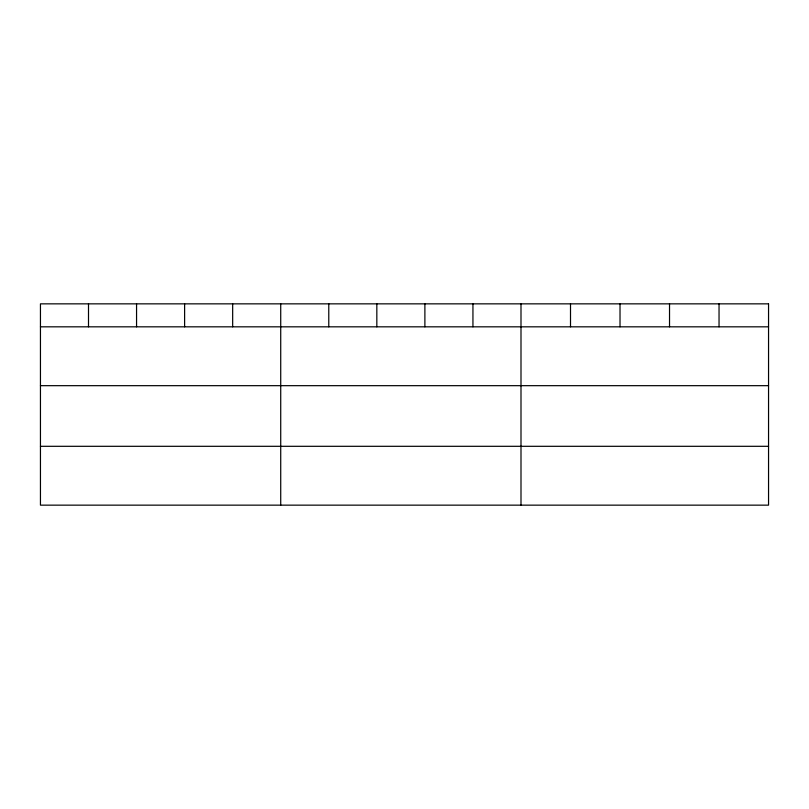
<?xml version="1.0" encoding="UTF-8"?>
<svg xmlns="http://www.w3.org/2000/svg" width="809" height="809" viewBox="0 0 809 809"><rect width="100%" height="100%" fill="white"/><g stroke="black" fill="none" stroke-linecap="round" stroke-linejoin="round"><path stroke-width="1.21" d="M40.45 326.826L768.55 326.826M40.45 385.671L768.55 385.671M40.45 446.305L768.55 446.305M719.039 303.85L719.039 326.826M669.528 303.85L669.528 326.826M620.018 303.85L620.018 326.826M570.507 303.85L570.507 326.826M520.996 303.85L520.996 505.15M472.941 303.85L472.941 326.826M424.887 303.85L424.887 326.826M376.832 303.85L376.832 326.826M328.778 303.85L328.778 326.826M280.723 303.85L280.723 505.15M232.668 303.85L232.668 326.826M184.614 303.85L184.614 326.826M136.559 303.85L136.559 326.826M88.505 303.85L88.505 326.826M768.55 303.85L40.45 303.85L40.45 505.15L768.55 505.15L768.55 303.85"/></g></svg>
